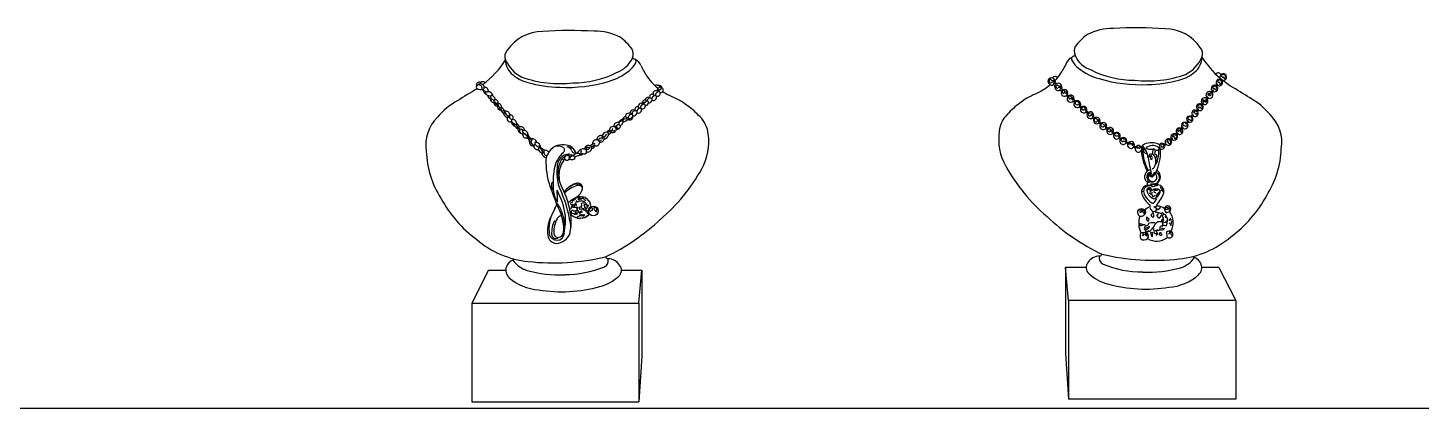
# Model space of a CAD drawing. Header units: inches. Extents: x 8.4 to 50.9, y 14.4 to 39.2.
# Drawn here: x 12.05 to 13.367, y 29.566 to 29.925 of the extents above; entities that cross this region are included whole.
import ezdxf

# ---------------------------------------------------------------- set-up
doc = ezdxf.new("R2010")
doc.units = ezdxf.units.IN
doc.header["$MEASUREMENT"] = 0
doc.layers.add('02', color=2, linetype='Continuous')
doc.layers.add('1', color=1, linetype='Continuous')

msp = doc.modelspace()

# ---------------------------------------------------------------- linework, layer by layer
at = {"layer": '02'}
for p, q in [((12.4853, 29.6961), (12.4695, 29.6649)), ((12.4853, 29.6961), (12.5015, 29.6961)), ((12.611, 29.6961), (12.6302, 29.6961)), ((12.6274, 29.6649), (12.6302, 29.6961)), ((12.6302, 29.6961), (12.6302, 29.6148)), ((13.0499, 29.6986), (13.0307, 29.6986)), ((13.0307, 29.6986), (13.0307, 29.6172)), ((13.0335, 29.6674), (13.0307, 29.6986)), ((13.1756, 29.6986), (13.1594, 29.6986)), ((13.1756, 29.6986), (13.1914, 29.6674)), ((13.1914, 29.6674), (13.0335, 29.6674)), ((13.0335, 29.6674), (13.0335, 29.5741)), ((13.1914, 29.6674), (13.1914, 29.5741)), ((12.4695, 29.6649), (12.6274, 29.6649)), ((12.4695, 29.6649), (12.4695, 29.5716)), ((12.6274, 29.6649), (12.6274, 29.5716)), ((12.6302, 29.6148), (12.6274, 29.5716)), ((13.0307, 29.6172), (13.0335, 29.5741)), ((13.1914, 29.5741), (13.0335, 29.5741)), ((12.4695, 29.5716), (12.6274, 29.5716))]:
    msp.add_line(p, q, dxfattribs=at)
msp.add_lwpolyline([(13.0396, 29.8989, 0.205626), (13.0547, 29.8853, 0.115162), (13.0959, 29.8756, 0.114812), (13.1441, 29.8811, 0.175576), (13.1595, 29.8974, 0.295487), (13.1579, 29.9065, 0.247416), (13.1247, 29.9242, 0.033129), (13.0758, 29.9245, 0.130682), (13.0512, 29.9188, 0.076923), (13.0398, 29.9076, 0.20366)], format="xyb", close=True, dxfattribs=at)
for points in [[(13.0253, 29.881, 0.056325), (13.0314, 29.8917, -0.169487), (13.0368, 29.8975, 0.333542), (13.0368, 29.894, 0.082226), (13.0428, 29.887, 0.104537), (13.0623, 29.8771, 0.083969), (13.1082, 29.8715, 0.062586), (13.1385, 29.876, 0.12114), (13.1525, 29.8832, 0.234236), (13.1595, 29.8974)], [(13.0162, 29.8712, -0.059214), (13.0058, 29.8644, 0.010743), (12.9981, 29.8607, 0.065028), (12.9875, 29.854, 0.045618), (12.9756, 29.8435, 0.163307), (12.9679, 29.8273, 0.163881), (12.9741, 29.7943, 0.086104), (13.0131, 29.7466, 0.076566), (13.065, 29.7111, 0.086465), (13.138, 29.7067, 0.151975), (13.1868, 29.7275, 0.107899), (13.2207, 29.7665, 0.132365), (13.2345, 29.8109, 0.242489), (13.2239, 29.8432, 0.089433), (13.2047, 29.8589, 0.010748), (13.1865, 29.8701, -0.025017), (13.179, 29.8756)], [(12.5683, 29.8062, 0.330741), (12.5569, 29.8144, 0.321079), (12.5416, 29.8064, 0.169333), (12.5395, 29.7976, 0.09031), (12.5443, 29.7728, 0.005298), (12.5501, 29.7574, -0.042961), (12.5551, 29.7442)]]:
    msp.add_lwpolyline(points, format="xyb", dxfattribs=at)
for points in [[(12.5625, 29.7591), (12.5635, 29.7584), (12.5646, 29.7585), (12.5651, 29.7571), (12.5637, 29.7575), (12.5654, 29.7562), (12.5646, 29.7554), (12.5636, 29.7559), (12.5632, 29.7547), (12.5637, 29.7545), (12.5629, 29.7538)], [(12.5629, 29.76), (12.5645, 29.7603), (12.5645, 29.7621), (12.5662, 29.7619), (12.566, 29.7629), (12.5672, 29.7632), (12.5681, 29.7641)], [(12.5732, 29.7525), (12.5735, 29.7505), (12.5725, 29.7518), (12.5717, 29.7503), (12.5717, 29.7491), (12.5711, 29.7514), (12.5704, 29.7503), (12.5703, 29.7522), (12.5679, 29.7522), (12.5696, 29.7536), (12.5685, 29.754), (12.5698, 29.7548), (12.5693, 29.7554), (12.5681, 29.7554), (12.5672, 29.7554), (12.566, 29.7554), (12.5666, 29.7566), (12.5666, 29.7586), (12.5685, 29.7571), (12.5683, 29.7579), (12.5674, 29.7593), (12.5682, 29.7601), (12.5681, 29.7606)], [(12.5681, 29.7619), (12.5696, 29.7607), (12.5709, 29.7617), (12.5726, 29.7615), (12.5731, 29.762), (12.5744, 29.7614), (12.5753, 29.7613), (12.5759, 29.7605), (12.578, 29.7587), (12.5774, 29.758), (12.5785, 29.7579), (12.58, 29.7568), (12.578, 29.7569), (12.5792, 29.7555), (12.5781, 29.755), (12.5783, 29.7542), (12.5766, 29.754), (12.5773, 29.753), (12.5771, 29.7521), (12.5746, 29.7534), (12.5749, 29.7527)], [(12.5691, 29.7654), (12.5705, 29.7653), (12.5712, 29.766), (12.5721, 29.7655), (12.5738, 29.7658), (12.5748, 29.7653), (12.5765, 29.765), (12.5773, 29.7641), (12.5784, 29.7636), (12.5789, 29.7625), (12.5798, 29.7623), (12.5801, 29.7613), (12.5809, 29.7606), (12.581, 29.7592), (12.5817, 29.7583), (12.5814, 29.7575), (12.5818, 29.7567), (12.5821, 29.7559)], [(12.5704, 29.7646), (12.5697, 29.7635), (12.5705, 29.7624), (12.571, 29.7646), (12.5717, 29.7629), (12.5721, 29.7645), (12.5727, 29.7641), (12.5727, 29.763), (12.5746, 29.7646), (12.5749, 29.7634), (12.5759, 29.7634), (12.5763, 29.7622), (12.5774, 29.762)], [(12.5753, 29.7596), (12.5729, 29.7592), (12.5732, 29.7572), (12.5724, 29.7567), (12.5734, 29.7553), (12.5706, 29.7557), (12.5713, 29.7544), (12.5711, 29.7536), (12.5726, 29.7541), (12.5735, 29.7538), (12.5739, 29.7544), (12.5756, 29.7544)], [(12.5757, 29.759), (12.5756, 29.7584), (12.5765, 29.7577), (12.5753, 29.7574), (12.5759, 29.7565), (12.5759, 29.7554), (12.5771, 29.7552)], [(12.563, 29.7485), (12.5634, 29.7486), (12.5637, 29.7479), (12.5643, 29.7479), (12.5646, 29.7473), (12.5654, 29.7471), (12.5661, 29.7464), (12.5668, 29.7464), (12.5675, 29.7458), (12.5687, 29.7458), (12.5693, 29.7453), (12.5706, 29.7453), (12.5716, 29.745), (12.5729, 29.7454), (12.5741, 29.7451), (12.5747, 29.7459), (12.5758, 29.7455), (12.5761, 29.7462), (12.5777, 29.7461), (12.5776, 29.747), (12.5787, 29.7472), (12.5786, 29.7476), (12.5798, 29.7478), (12.5798, 29.7485), (12.5806, 29.7487), (12.5807, 29.7491)], [(12.5724, 29.7489), (12.5722, 29.7473), (12.5711, 29.7473), (12.5706, 29.7464), (12.57, 29.7469), (12.569, 29.7461)], [(12.5731, 29.7487), (12.5736, 29.747), (12.5739, 29.7485), (12.5746, 29.7474), (12.5755, 29.7471), (12.5749, 29.7488), (12.5762, 29.7479), (12.5761, 29.7482)], [(12.5787, 29.7526), (12.578, 29.7518), (12.5773, 29.7518), (12.5785, 29.7507), (12.5786, 29.7498), (12.5792, 29.7498), (12.5798, 29.7492), (12.5798, 29.7496)]]:
    msp.add_lwpolyline(points, dxfattribs=at)
msp.add_lwpolyline([(12.5639, 29.7503), (12.5634, 29.7513), (12.564, 29.752), (12.5643, 29.7526), (12.5654, 29.7529), (12.5655, 29.7521), (12.5672, 29.7522), (12.5673, 29.7515), (12.5681, 29.751), (12.5673, 29.7503), (12.569, 29.7501), (12.5687, 29.7494), (12.5687, 29.7486), (12.5673, 29.7493), (12.5667, 29.7483), (12.5664, 29.7495), (12.5655, 29.7492), (12.5654, 29.7496), (12.564, 29.7492), (12.564, 29.7501)], close=True, dxfattribs=at)
msp.add_circle((12.5843, 29.7519), 0.00458, dxfattribs=at)
for centre, radius, start, end in [((12.5363, 29.8814), 0.0403, 90.216, 145.8033), ((12.563, 29.5532), 0.3694, 86.5753, 94.1651), ((12.5866, 29.8729), 0.0491, 62.0381, 91.8195), ((12.5793, 29.8738), 0.0522, 36.8501, 54.445), ((12.5092, 29.8982), 0.0085, 137.0624, 202.9094), ((12.611, 29.9005), 0.0111, 338.6148, 24.6604), ((12.4232, 29.9449), 0.0928, 307.6876, 327.3957), ((12.5316, 29.908), 0.033, 203.358, 243.1911), ((12.5192, 29.8949), 0.0179, 179.988, 232.7202), ((12.5979, 29.9073), 0.0258, 288.7821, 335.2604), ((12.5999, 29.9062), 0.0283, 310.0781, 328.8808), ((12.6212, 29.8911), 0.00492, 54.0805, 90.6375), ((12.6218, 29.8933), 0.00292, 323.1086, 36.8914), ((12.6185, 29.8844), 0.0121, 23.8229, 62.3008), ((13.0397, 29.8936), 0.00492, 89.3625, 125.9195), ((13.2377, 29.9474), 0.0928, 212.6043, 228.8146), ((12.53, 29.9055), 0.0329, 229.0348, 256.6635), ((12.5526, 29.9794), 0.107, 250.4351, 276.6333), ((12.5648, 29.9663), 0.0932, 270.0746, 296.352), ((12.5848, 29.9256), 0.0529, 285.1294, 309.0009), ((12.6801, 29.9107), 0.0549, 202.975, 215.8701), ((12.6786, 29.9093), 0.0529, 215.6111, 231.3407), ((13.0175, 29.8746), 0.0036, 134.5836, 301.7219), ((13.0172, 29.874), 0.00382, 335.5948, 125.2616), ((13.0171, 29.8746), 0.00197, 103.5452, 191.0987), ((13.0187, 29.8775), 0.00231, 206.9628, 278.172), ((13.0207, 29.8758), 0.00331, 43.3614, 144.3402), ((12.9824, 29.9118), 0.0529, 316.5481, 324.3889), ((13.1749, 29.88), 0.00254, 18.5248, 150.6545), ((13.1759, 29.8734), 0.00302, 238.0601, 216.2533), ((13.1749, 29.88), 0.00254, 303.3682, 309.2669), ((13.1796, 29.8786), 0.00314, 241.5401, 226.8267), ((13.1708, 29.8805), 0.00777, 325.4768, 330.1974), ((13.1777, 29.876), 0.000601, 337.019, 130.5462), ((13.1811, 29.8743), 0.00356, 145.1138, 156.2884), ((13.1794, 29.8798), 0.00133, 75.6353, 197.5466), ((13.1793, 29.8798), 0.00124, 199.5885, 319.6961), ((13.1795, 29.8781), 0.00295, 26.9177, 84.0246), ((13.1797, 29.8785), 0.00079, 322.0245, 38.2445), ((13.181, 29.8779), 0.000677, 170.0237, 309.3949), ((13.1806, 29.8788), 0.0016, 297.9954, 25.0213), ((12.7255, 29.4379), 0.4976, 120.3038, 122.767), ((12.4758, 29.869), 0.00219, 96.4576, 206.911), ((12.4764, 29.871), 0.00273, 56.9443, 200.3542), ((12.4782, 29.8752), 0.0084, 238.7392, 287.0196), ((12.4232, 29.9449), 0.0928, 303.5169, 303.584), ((12.4774, 29.8701), 0.00219, 72.2003, 149.4847), ((12.476, 29.868), 0.00321, 338.6527, 98.322), ((12.4799, 29.8717), 0.00257, 35.0131, 167.4176), ((12.478, 29.8689), 0.0032, 325.8294, 88.4423), ((12.4921, 29.8881), 0.0249, 238.5807, 250.7533), ((12.484, 29.8658), 0.00355, 174.0454, 259.416), ((12.481, 29.8649), 0.00429, 356.3533, 87.0397), ((12.4849, 29.8602), 0.00452, 17.1762, 127.144), ((12.4868, 29.8661), 0.0052, 206.7502, 297.5701), ((12.5555, 29.9917), 0.1228, 254.341, 268.6659), ((12.5592, 30.0076), 0.1388, 267.3001, 286.4993), ((12.6437, 29.863), 0.00281, 70.5702, 224.7654), ((12.6443, 29.8675), 0.00346, 25.4337, 118.7046), ((12.6449, 29.8631), 0.0027, 226.5337, 70.0059), ((12.6461, 29.8616), 0.00313, 116.8107, 188.5201), ((12.648, 29.8655), 0.00347, 84.8128, 198.4713), ((12.6448, 29.8659), 0.00144, 266.1835, 320.7199), ((12.6465, 29.868), 0.00279, 3.061, 109.5304), ((12.6469, 29.8655), 0.00115, 76.1876, 207.369), ((12.6467, 29.8683), 0.00176, 287.091, 23.4984), ((12.648, 29.8663), 0.00245, 256.4694, 6.4524), ((12.6491, 29.8668), 0.00137, 349.5875, 120.9113), ((12.6786, 29.9093), 0.0529, 237.2657, 243.6951), ((13.0165, 29.8746), 0.0014, 198.5759, 303.8875), ((13.0205, 29.8632), 0.0107, 94.9158, 107.2923), ((13.0203, 29.8717), 0.0013, 66.444, 195.531), ((13.0584, 29.9297), 0.07, 235.7592, 237.0173), ((13.0193, 29.8746), 0.000713, 293.2243, 109.8791), ((13.0358, 29.8921), 0.0248, 230.6203, 234.2553), ((13.0238, 29.8694), 0.0036, 134.5836, 301.7219), ((13.0235, 29.8689), 0.00382, 335.5948, 125.2616), ((13.0235, 29.8694), 0.00197, 103.5452, 191.0987), ((13.0229, 29.8695), 0.0014, 198.5759, 303.8875), ((13.0251, 29.8724), 0.00231, 206.9628, 278.172), ((13.0268, 29.8581), 0.0107, 94.9158, 107.2923), ((13.0266, 29.8665), 0.0013, 66.444, 195.531), ((13.0647, 29.9245), 0.07, 235.7592, 237.5035), ((13.0256, 29.8695), 0.000713, 293.2243, 109.8791), ((13.0421, 29.887), 0.0248, 230.6203, 236.0671), ((13.0298, 29.8636), 0.00324, 133.8026, 301.1741), ((13.0295, 29.8634), 0.00325, 327.0593, 128.0004), ((13.0289, 29.8647), 0.00138, 144.5049, 254.9447), ((13.0285, 29.8652), 0.000862, 44.4416, 157.9518), ((13.0284, 29.8651), 0.00171, 275.0234, 353.1476), ((13.0307, 29.8665), 0.00172, 203.0134, 246.6716), ((13.0318, 29.8639), 0.00115, 147.5783, 222.5094), ((13.0312, 29.8641), 0.000591, 9.1721, 137.2792), ((13.031, 29.8639), 0.000823, 261.78, 19.304), ((13.1666, 29.8617), 0.00332, 244.4523, 224.6293), ((13.1661, 29.8621), 0.00099, 67.2658, 178.5398), ((13.1685, 29.8621), 0.00223, 155.4845, 191.2273), ((13.1663, 29.8641), 0.00108, 279.6104, 357.8935), ((13.1662, 29.8625), 0.00199, 319.4478, 52.4581), ((13.1714, 29.8678), 0.00312, 245.9637, 225.8326), ((13.1659, 29.8675), 0.00384, 309.6834, 336.9952), ((13.1694, 29.8649), 0.00104, 356.1391, 114.1159), ((13.1732, 29.8615), 0.00467, 127.4145, 150.3953), ((13.1708, 29.8685), 0.000978, 130.8711, 259.7107), ((13.1716, 29.8679), 0.00202, 32.5643, 139.0462), ((13.1712, 29.8667), 0.00102, 344.9435, 123.512), ((13.1725, 29.8679), 0.00146, 257.5596, 52.2156), ((13.1688, 29.8742), 0.00532, 317.7898, 335.5105), ((13.1737, 29.871), 0.000981, 340.3314, 113.7303), ((13.1791, 29.8665), 0.00644, 133.2054, 147.2066), ((13.1762, 29.874), 0.00186, 53.8594, 176.2155), ((13.1752, 29.8747), 0.00106, 210.6299, 294.2985), ((13.1753, 29.8724), 0.0014, 331.4564, 76.6382), ((13.1768, 29.8731), 0.00144, 260.6346, 358.926), ((13.176, 29.8736), 0.0023, 346.8382, 56.2649), ((12.49, 29.7953), 0.0698, 118.9988, 139.4409), ((12.4882, 29.8618), 0.00389, 183.3228, 268.195), ((12.491, 29.8587), 0.00429, 187.6887, 258.0262), ((12.49, 29.8599), 0.00279, 172.3973, 292.9719), ((12.4869, 29.8566), 0.00497, 8.8924, 69.5912), ((12.4939, 29.8549), 0.00376, 138.3357, 265.5105), ((12.4896, 29.8471), 0.00644, 34.2714, 83.5035), ((12.4913, 29.8543), 0.00311, 353.0614, 95.2163), ((12.4937, 29.8569), 0.00303, 216.2044, 282.9214), ((12.4973, 29.8509), 0.00369, 177.2489, 264.2508), ((12.4976, 29.853), 0.00345, 169.5431, 272.8256), ((12.4938, 29.85), 0.00396, 353.2088, 81.0114), ((12.6258, 29.848), 0.00239, 66.4139, 197.125), ((12.6296, 29.851), 0.00281, 70.5702, 224.7654), ((12.6308, 29.8512), 0.0027, 226.5337, 70.0059), ((12.632, 29.8497), 0.00313, 116.8107, 188.5201), ((12.6339, 29.8536), 0.00347, 84.8128, 198.4713), ((12.6307, 29.8539), 0.00144, 266.1835, 320.7199), ((12.6328, 29.8535), 0.00115, 76.1876, 207.369), ((12.6363, 29.8562), 0.0033, 46.5895, 167.1308), ((12.6326, 29.8563), 0.00176, 287.091, 23.4984), ((12.6339, 29.8543), 0.00245, 256.4694, 6.4524), ((12.635, 29.8549), 0.00137, 349.5875, 120.9113), ((12.6381, 29.8557), 0.00302, 72.3614, 169.0187), ((12.6367, 29.8571), 0.00305, 263.2171, 342.24), ((12.6399, 29.86), 0.00239, 66.4139, 197.125), ((12.6381, 29.857), 0.00176, 331.0024, 60.273), ((12.6429, 29.8579), 0.00328, 87.1717, 179.2232), ((12.6409, 29.8596), 0.00307, 248.8944, 20.7318), ((12.5724, 29.681), 0.1989, 62.9636, 65.4256), ((12.6427, 29.8144), 0.0481, 50.4227, 65.305), ((12.6216, 29.7811), 0.0874, 43.2506, 53.6982), ((13.0321, 29.8609), 0.000899, 74.2741, 191.8094), ((13.762, 30.7238), 1.1307, 229.7333, 229.8148), ((13.0355, 29.8583), 0.00346, 134.5563, 313.6064), ((13.0397, 29.8682), 0.00988, 219.8702, 228.1383), ((13.0352, 29.8579), 0.0036, 344.5414, 126.4527), ((13.0347, 29.8591), 0.00121, 130.3863, 282.1859), ((13.0348, 29.859), 0.00145, 21.3052, 131.2791), ((13.0348, 29.8594), 0.00143, 276.3184, 4.962), ((13.0439, 29.8579), 0.0073, 170.731, 182.5498), ((13.0369, 29.8586), 0.00105, 253.9446, 9.3103), ((13.0372, 29.8583), 0.00092, 31.366, 119.3255), ((13.0387, 29.8559), 0.00119, 88.6333, 200.07), ((13.0516, 29.8703), 0.02, 225.2691, 230.9265), ((13.0613, 29.8809), 0.033, 226.1789, 229.6925), ((13.0417, 29.853), 0.00332, 134.2365, 309.1576), ((13.0416, 29.8529), 0.00334, 333.4137, 131.2502), ((13.041, 29.8542), 0.00148, 165.1659, 253.994), ((13.0412, 29.8536), 0.00193, 53.9701, 149.8199), ((13.0415, 29.8542), 0.00176, 237.2629, 308.542), ((13.0457, 29.8569), 0.0038, 208.368, 243.755), ((13.0432, 29.8535), 0.000857, 231.6704, 0.7297), ((13.0443, 29.8508), 0.000803, 62.95, 216.5644), ((13.0526, 29.8611), 0.0138, 228.67, 236.5292), ((13.0489, 29.856), 0.00633, 224.6225, 241.3195), ((13.0478, 29.8479), 0.00322, 134.0457, 312.5189), ((13.0475, 29.8476), 0.00332, 336.4921, 127.1433), ((13.047, 29.8491), 0.00119, 69.4249, 189.7563), ((13.047, 29.8474), 0.00285, 356.926, 82.3647), ((13.1575, 29.8501), 0.00324, 244.1429, 224.6822), ((13.1571, 29.851), 0.00147, 97.5994, 215.3122), ((13.1566, 29.8507), 0.00091, 218.0787, 326.6684), ((13.1575, 29.8505), 0.00202, 56.3162, 107.2152), ((13.1576, 29.8497), 0.000547, 344.9142, 115.599), ((13.1595, 29.8524), 0.000863, 192.598, 264.9779), ((13.162, 29.8558), 0.00323, 244.5705, 220.6598), ((13.1575, 29.8548), 0.0023, 308.9514, 342.4486), ((13.1583, 29.8504), 0.00155, 310.9628, 45.6895), ((13.1599, 29.8529), 0.00114, 347.961, 119.1414), ((13.1695, 29.8448), 0.012, 134.7641, 141.885), ((13.161, 29.856), 0.000823, 63.3614, 194.5801), ((13.1618, 29.8582), 0.00291, 235.5576, 287.4676), ((13.162, 29.857), 0.000686, 201.4263, 336.3214), ((13.1635, 29.8555), 0.00154, 53.5571, 127.254), ((13.1635, 29.8554), 0.000766, 107.6059, 176.6312), ((13.1617, 29.8549), 0.00197, 349.4868, 40.2071), ((13.1613, 29.8609), 0.00331, 314.6766, 340.2438), ((13.1627, 29.8561), 0.00186, 300.8031, 20.5406), ((13.1647, 29.859), 0.00082, 328.6802, 139.475), ((13.1702, 29.8544), 0.0066, 134.9594, 148.4634), ((13.1658, 29.8621), 0.000688, 177.7367, 319.9424), ((13.1674, 29.8625), 0.00135, 217.9322, 282.3754), ((12.4631, 29.8143), 0.0371, 134.6345, 189.1565), ((12.4964, 29.8495), 0.00135, 192.6627, 1.0144), ((12.4984, 29.8492), 0.00244, 230.8294, 315.3001), ((12.5071, 29.8533), 0.0119, 210.6363, 231.2533), ((12.4966, 29.8457), 0.00396, 8.5814, 73.2828), ((12.5031, 29.8441), 0.00342, 138.7762, 271.4781), ((12.5016, 29.8426), 0.00387, 5.1086, 106.5253), ((12.5068, 29.8476), 0.00645, 191.5257, 253.6363), ((12.5056, 29.8392), 0.00283, 150.0998, 295.2294), ((12.5021, 29.8338), 0.00697, 60.4353, 80.8884), ((12.5078, 29.8414), 0.00281, 146.9428, 281.7511), ((12.5056, 29.8399), 0.00309, 337.2096, 91.4843), ((12.5116, 29.8367), 0.00474, 155.7688, 252.866), ((12.5114, 29.8393), 0.00521, 209.6924, 280.0964), ((12.5069, 29.8335), 0.00541, 7.5185, 73.9386), ((12.6121, 29.8349), 0.00367, 100.0245, 210.1941), ((12.6117, 29.8334), 0.00366, 73.9591, 149.9535), ((12.618, 29.8342), 0.00782, 113.3628, 146.8591), ((12.6106, 29.8365), 0.00216, 315.2218, 68.9039), ((12.6151, 29.8341), 0.00486, 56.5097, 126.9218), ((12.539, 29.9771), 0.1591, 297.6181, 299.4208), ((12.6166, 29.842), 0.0018, 142.7519, 293.0485), ((12.6182, 29.8401), 0.00429, 28.1291, 136.0237), ((12.6184, 29.8403), 0.00108, 148.7563, 289.3724), ((12.6204, 29.8404), 0.00301, 80.0099, 171.392), ((12.6185, 29.8416), 0.00351, 257.3534, 8.222), ((12.6173, 29.8443), 0.00521, 285.9432, 334.9089), ((12.6222, 29.8442), 0.0033, 46.5895, 178.6482), ((12.6239, 29.8437), 0.00302, 72.3614, 185.13), ((12.6226, 29.8451), 0.00305, 258.3996, 342.24), ((12.624, 29.845), 0.00176, 331.0024, 60.273), ((12.6287, 29.8459), 0.00328, 87.1717, 179.2232), ((12.6268, 29.8476), 0.00307, 248.8944, 20.7318), ((12.6651, 29.8215), 0.0281, 6.9482, 44.0479), ((13.0475, 29.8492), 0.00176, 192.1441, 267.7699), ((13.0482, 29.8461), 0.00159, 51.9734, 119.3163), ((13.0497, 29.8479), 0.000709, 229.2386, 286.4292), ((13.0503, 29.8458), 0.000693, 56.7838, 220.7202), ((13.0758, 29.8826), 0.0452, 234.4626, 237.2606), ((13.0603, 29.8576), 0.0149, 227.8186, 236.1647), ((13.0542, 29.8427), 0.00334, 138.5434, 307.1512), ((13.0539, 29.8424), 0.00338, 336.4848, 130.7607), ((13.053, 29.8435), 0.00101, 108.8838, 234.2403), ((13.0537, 29.8437), 0.00175, 218.2844, 289.881), ((13.0532, 29.8431), 0.00149, 43.0383, 114.5561), ((13.0553, 29.8453), 0.00152, 232.1639, 301.1347), ((13.0549, 29.8423), 0.000644, 87.8085, 198.7717), ((13.0556, 29.8432), 0.000656, 202.1155, 308.576), ((13.0567, 29.8403), 0.000883, 69.8982, 207.606), ((13.062, 29.8455), 0.00801, 219.5878, 233.0043), ((13.0557, 29.8434), 0.000749, 294.9995, 58.0248), ((13.0141, 29.7979), 0.0608, 43.9237, 45.3983), ((13.0602, 29.8377), 0.00328, 140.7196, 309.0131), ((13.0599, 29.8373), 0.00333, 335.9593, 132.2761), ((13.0594, 29.838), 0.00178, 138.637, 268.9702), ((13.059, 29.8382), 0.00133, 34.385, 134.2417), ((13.0596, 29.8372), 0.00107, 258.8353, 358.0612), ((13.0613, 29.8395), 0.00127, 203.6246, 307.9981), ((13.0611, 29.8369), 0.000577, 25.691, 143.9148), ((13.0616, 29.8379), 0.000736, 271.4735, 55.1771), ((13.1406, 29.84), 0.0061, 313.0258, 331.113), ((13.1479, 29.8388), 0.00298, 244.4233, 222.5654), ((13.146, 29.8363), 0.000837, 345.2674, 119.9361), ((13.1473, 29.8395), 0.00117, 163.5872, 309.7535), ((13.1482, 29.839), 0.00222, 68.6078, 158.5734), ((13.1492, 29.839), 0.00127, 198.1696, 332.786), ((13.1502, 29.8412), 0.00122, 189.4055, 259.8), ((13.1473, 29.8446), 0.00357, 301.4961, 331.4749), ((13.1529, 29.8443), 0.00308, 240.0332, 211.8069), ((13.1481, 29.8388), 0.0023, 350.0903, 33.7196), ((13.1499, 29.8412), 0.00176, 10.5509, 82.2526), ((13.1348, 29.858), 0.0232, 311.6919, 316.0193), ((13.1535, 29.8445), 0.00188, 61.2357, 167.0705), ((13.1516, 29.842), 0.00293, 66.2832, 89.8582), ((13.1521, 29.8436), 0.00129, 9.4748, 56.5929), ((13.1539, 29.845), 0.00127, 246.3855, 67.2698), ((13.1521, 29.8499), 0.00379, 309.5283, 335.5608), ((13.1557, 29.8476), 0.000756, 321.019, 146.3543), ((13.1721, 29.8327), 0.0215, 136.5501, 141.1387), ((13.1589, 29.8498), 0.000739, 199.2096, 310.4116), ((12.5166, 29.8364), 0.00762, 193.4325, 241.3054), ((12.5162, 29.8347), 0.00489, 187.2375, 237.7823), ((12.5105, 29.8304), 0.00419, 13.4582, 65.2342), ((12.5147, 29.829), 0.00196, 125.1786, 192.7223), ((12.5184, 29.831), 0.0061, 204.3648, 283.3129), ((12.5158, 29.8288), 0.00282, 106.1841, 141.1627), ((12.5162, 29.833), 0.00356, 222.0539, 277.0705), ((12.5172, 29.8279), 0.00278, 141.9949, 237.1161), ((12.5159, 29.8282), 0.00342, 356.8799, 104.4075), ((12.5161, 29.8283), 0.00129, 340.3477, 61.628), ((12.5186, 29.8239), 0.00415, 350.444, 108.649), ((12.5202, 29.828), 0.00288, 182.3392, 262.2438), ((12.521, 29.8245), 0.00354, 172.0262, 273.6043), ((12.5222, 29.8256), 0.00248, 192.4753, 281.9887), ((12.5211, 29.8245), 0.000972, 256.8148, 15.1662), ((12.5968, 29.8224), 0.00403, 91.0654, 175.7492), ((12.5927, 29.8258), 0.00417, 290.8729, 347.3367), ((12.5938, 29.8249), 0.00497, 280.7926, 346.064), ((12.597, 29.8246), 0.00182, 330.4606, 98.3894), ((12.5996, 29.8259), 0.00234, 51.3829, 166.5858), ((12.6002, 29.8238), 0.00314, 84.5371, 132.9541), ((12.5979, 29.8273), 0.00309, 286.3491, 341.6486), ((12.6028, 29.8284), 0.0034, 59.2641, 183.1032), ((12.6023, 29.8299), 0.00384, 229.6597, 338.0143), ((12.6029, 29.8263), 0.00172, 101.7462, 180.5279), ((12.6035, 29.8292), 0.00144, 140.7145, 324.5304), ((12.6072, 29.8321), 0.00347, 65.6161, 186.5997), ((12.6038, 29.8293), 0.00221, 339.0167, 70.6056), ((12.6082, 29.8301), 0.00335, 80.1887, 162.1521), ((12.6065, 29.8328), 0.00357, 262.3808, 7.1387), ((12.6076, 29.8318), 0.00147, 163.2359, 290.7773), ((12.6089, 29.8369), 0.00383, 270.3873, 329.983), ((12.6408, 29.8176), 0.0527, 330.703, 7.9309), ((13.0627, 29.8354), 0.000816, 66.2483, 213.2663), ((13.0709, 29.8447), 0.0129, 225.3399, 234.4917), ((13.0691, 29.8418), 0.0085, 220.536, 233.9099), ((13.0662, 29.8323), 0.00333, 342.4351, 318.8011), ((13.0654, 29.8332), 0.00154, 110.4079, 210.3948), ((13.0656, 29.8331), 0.00164, 205.7672, 328.9919), ((13.0652, 29.8331), 0.00148, 20.7541, 101.0811), ((13.0674, 29.8343), 0.00104, 215.4325, 332.1074), ((13.0674, 29.8318), 0.000611, 37.1495, 135.0075), ((13.0673, 29.8332), 0.00117, 299.1051, 30.4717), ((13.0694, 29.8305), 0.00107, 91.0304, 211.3288), ((13.0721, 29.8341), 0.00526, 224.7482, 246.5818), ((13.0773, 29.8407), 0.0123, 228.1253, 238.4077), ((13.0728, 29.8276), 0.00326, 334.3683, 316.0387), ((13.0717, 29.8283), 0.00136, 139.6654, 246.1688), ((13.0718, 29.8283), 0.00146, 17.2879, 144.035), ((13.0718, 29.8283), 0.00146, 241.9768, 16.1159), ((13.0747, 29.8276), 0.00116, 142.2969, 235.3338), ((13.0744, 29.8266), 0.00182, 69.3204, 109.0773), ((13.0734, 29.8282), 0.00164, 293.4033, 5.086), ((13.0756, 29.8257), 0.000851, 67.0923, 223.0928), ((13.0931, 29.8477), 0.0287, 230.0458, 233.6325), ((13.0811, 29.8323), 0.00812, 225.6628, 237.9813), ((13.079, 29.8231), 0.00323, 332.8475, 312.7668), ((13.0781, 29.8243), 0.00116, 93.4426, 201.2302), ((13.0787, 29.8248), 0.00185, 209.2548, 300.0813), ((13.0787, 29.8227), 0.00282, 11.4187, 102.1342), ((13.1331, 29.822), 0.00298, 98.2608, 211.7188), ((13.1329, 29.8225), 0.00349, 240.4144, 26.9453), ((13.1333, 29.8225), 0.00167, 71.799, 188.7094), ((13.1337, 29.8221), 0.00303, 39.6449, 109.1219), ((13.1332, 29.8214), 0.00281, 40.847, 77.7094), ((13.133, 29.8279), 0.00366, 303.1229, 326.8275), ((13.1383, 29.8274), 0.00315, 241.0436, 217.058), ((13.1362, 29.825), 0.000866, 325.7467, 132.3844), ((13.1294, 29.8332), 0.0113, 305.6177, 312.8306), ((13.137, 29.8282), 0.000733, 141.6471, 288.7053), ((13.1385, 29.8277), 0.00223, 95.3249, 152.6184), ((13.1365, 29.8289), 0.00159, 299.2287, 323.4137), ((13.1385, 29.827), 0.0012, 54.694, 126.2143), ((13.1385, 29.8289), 0.00103, 17.282, 102.911), ((13.1373, 29.8275), 0.00197, 343.0282, 13.0832), ((13.1398, 29.8272), 0.000714, 197.9375, 349.6024), ((13.1392, 29.8277), 0.0015, 334.2511, 79.4554), ((13.138, 29.8327), 0.00301, 304.1661, 335.4421), ((13.1432, 29.8328), 0.00316, 238.7338, 213.8296), ((13.1408, 29.8304), 0.001, 337.1715, 111.9314), ((13.1373, 29.8338), 0.00563, 307.4979, 322.4864), ((13.1424, 29.8339), 0.00108, 161.556, 301.8413), ((13.1431, 29.8339), 0.00173, 72.6515, 167.0107), ((13.1443, 29.8334), 0.0014, 196.2555, 316.5966), ((13.1456, 29.837), 0.00255, 215.6036, 263.0917), ((13.1446, 29.8335), 0.00128, 306.7102, 52.6533), ((13.1404, 29.8404), 0.0076, 313.6145, 328.1864), ((12.5203, 29.8226), 0.00185, 300.989, 18.8647), ((12.5198, 29.8165), 0.00472, 28.0101, 72.2428), ((12.5184, 29.8157), 0.00716, 33.5107, 60.0917), ((12.5303, 29.8293), 0.00971, 218.4313, 246.5917), ((12.5241, 29.8199), 0.00245, 263.4184, 11.3613), ((12.5277, 29.8175), 0.00394, 147.2073, 272.8498), ((12.5267, 29.816), 0.00437, 64.9151, 122.0876), ((12.5291, 29.818), 0.00387, 184.3405, 253.014), ((12.5316, 29.8136), 0.00364, 168.7917, 278.933), ((12.5299, 29.8081), 0.00647, 91.4046, 107.1412), ((12.5264, 29.8158), 0.00472, 12.8137, 62.0245), ((12.5303, 29.8159), 0.0014, 146.0692, 247.9325), ((12.5303, 29.8136), 0.0033, 44.9692, 110.9843), ((12.5348, 29.8184), 0.00634, 216.6389, 252.6032), ((12.5309, 29.8117), 0.0021, 305.0698, 16.6685), ((12.5286, 29.8116), 0.0059, 1.9782, 46.7398), ((12.5321, 29.8132), 0.00116, 313.2023, 35.393), ((12.5289, 29.8055), 0.0079, 11.2016, 59.2495), ((12.531, 29.8039), 0.00867, 40.7155, 77.395), ((12.5317, 29.8114), 0.00283, 8.9456, 60.2276), ((12.5511, 29.8031), 0.0102, 61.6693, 108.0626), ((12.554, 29.8097), 0.00315, 309.42, 50.58), ((12.5582, 29.8064), 0.00627, 22.1147, 76.5296), ((12.5589, 29.7983), 0.0142, 62.1473, 86.9803), ((12.5756, 29.8037), 0.00713, 99.9718, 158.0881), ((12.5747, 29.8078), 0.00291, 71.1737, 97.524), ((12.5757, 29.8082), 0.00237, 346.8768, 91.8233), ((12.5798, 29.8101), 0.00383, 36.1042, 173.654), ((12.5797, 29.8087), 0.00336, 66.2078, 150.5264), ((12.5779, 29.808), 0.00256, 73.3117, 115.6578), ((12.5802, 29.8086), 0.00242, 130.3276, 165.0784), ((12.579, 29.8116), 0.00394, 256.3029, 11.1851), ((12.579, 29.8128), 0.00236, 261.9625, 356.0949), ((12.5878, 29.8065), 0.00953, 104.4303, 132.0133), ((12.5858, 29.8104), 0.00352, 95.1041, 146.6248), ((12.5793, 29.8187), 0.00853, 295.2144, 324.6953), ((12.5874, 29.8154), 0.0039, 74.3589, 185.0948), ((12.5842, 29.8148), 0.00157, 328.5642, 38.4959), ((12.587, 29.8165), 0.00298, 239.8227, 342.2553), ((12.5914, 29.8196), 0.00368, 93.7651, 185.4454), ((12.5883, 29.817), 0.00209, 317.3897, 87.2174), ((12.5914, 29.8187), 0.00217, 65.9813, 175.3915), ((12.5902, 29.82), 0.0018, 265.8035, 350.6801), ((12.5903, 29.8213), 0.0046, 271.2233, 341.8726), ((12.5913, 29.8216), 0.00173, 352.3875, 94.7138), ((12.5926, 29.821), 0.000462, 221.3732, 41.3732), ((12.5924, 29.8204), 0.00231, 345.5409, 87.4959), ((13.0805, 29.8242), 0.00136, 229.9093, 314.5363), ((13.0816, 29.821), 0.000792, 69.4344, 216.052), ((13.0945, 29.8405), 0.0239, 235.0606, 239.5944), ((13.0927, 29.8373), 0.0191, 234.2669, 240.2617), ((13.0852, 29.8182), 0.00327, 342.2358, 324.0214), ((13.0846, 29.8191), 0.00135, 140.097, 250.6413), ((13.0846, 29.8191), 0.00139, 29.7267, 139.3648), ((13.0847, 29.8187), 0.0011, 235.5802, 338.2118), ((13.0864, 29.8171), 0.00271, 67.0194, 103.4693), ((13.0867, 29.8187), 0.00102, 204.7282, 310.9397), ((13.0867, 29.8188), 0.00106, 305.4725, 46.3509), ((13.0882, 29.8167), 0.000654, 71.8238, 235.4577), ((13.115, 29.8774), 0.0668, 245.8713, 247.5288), ((13.0926, 29.8242), 0.00817, 235.962, 250.4392), ((13.0924, 29.8144), 0.00323, 339.4605, 320.9761), ((13.0908, 29.8156), 0.000495, 123.6851, 277.5912), ((13.0914, 29.815), 0.00136, 31.8971, 132.4338), ((13.0915, 29.8141), 0.00125, 50.818, 121.101), ((13.0927, 29.8142), 0.000901, 358.9741, 113.592), ((13.0933, 29.817), 0.00146, 239.6679, 274.4935), ((13.0938, 29.8147), 0.000945, 36.7002, 110.4133), ((13.0939, 29.8149), 0.000758, 247.1083, 27.2135), ((13.0958, 29.8125), 0.00107, 105.8792, 195.2706), ((13.1188, 29.8747), 0.0667, 248.8429, 250.4912), ((13.0986, 29.8203), 0.00777, 244.0438, 258.6343), ((13.0995, 29.8107), 0.00312, 20.6896, 336.9548), ((13.0985, 29.8123), 0.000761, 158.7481, 308.0983), ((13.0995, 29.8115), 0.00203, 11.4722, 146.7717), ((13.0992, 29.8112), 0.000578, 21.6084, 114.5396), ((13.1003, 29.8129), 0.00158, 250.7964, 320.0477), ((13.1391, 29.8103), 0.0368, 177.667, 188.8667), ((13.1077, 29.8103), 0.00557, 118.2486, 164.383), ((13.1058, 29.8178), 0.00759, 242.6368, 260.8772), ((13.1116, 29.811), 0.0082, 170.8671, 183.0654), ((13.104, 29.8122), 0.000498, 65.9488, 165.1692), ((13.105, 29.809), 0.00215, 77.1859, 133.7339), ((13.097, 29.8057), 0.01, 25.0497, 44.284), ((13.1068, 29.809), 0.00253, 123.1488, 288.4098), ((13.1114, 29.8017), 0.0148, 86.1851, 114.975), ((13.1075, 29.8118), 0.000871, 158.7598, 266.9919), ((13.1128, 29.8025), 0.0113, 61.1345, 122.3989), ((13.1112, 29.8214), 0.0111, 250.6507, 282.9789), ((13.1125, 29.8015), 0.015, 63.1359, 90.5997), ((13.1197, 29.8072), 0.00694, 150.6681, 197.5723), ((13.113, 29.8072), 0.00348, 45.7506, 79.0405), ((13.1174, 29.8109), 0.00176, 310.1067, 60.7031), ((13.1216, 29.8128), 0.00313, 44.6495, 137.0151), ((13.1028, 29.8093), 0.0174, 358.4696, 18.6035), ((13.1213, 29.8133), 0.00301, 247.1759, 34.5596), ((13.124, 29.8139), 0.00322, 157.4826, 192.5542), ((13.1221, 29.8139), 0.00142, 207.8689, 50.9477), ((13.1218, 29.8134), 0.00189, 53.5514, 116.9374), ((13.1223, 29.8177), 0.003, 298.3053, 326.9815), ((13.1183, 29.8232), 0.0109, 303.0595, 311.8229), ((13.128, 29.8168), 0.0034, 91.8396, 194.792), ((13.124, 29.8147), 0.00165, 357.4647, 64.615), ((13.1264, 29.8158), 0.00144, 222.3142, 277.9245), ((13.1281, 29.8175), 0.00186, 91.5423, 174.9072), ((13.1268, 29.8177), 0.000525, 179.7953, 328.8869), ((13.1277, 29.8173), 0.00311, 249.6101, 26.5134), ((13.1273, 29.8167), 0.000736, 314.7672, 95.5384), ((13.1279, 29.8172), 0.00298, 29.7041, 91.7811), ((13.1286, 29.8173), 0.00143, 235.8701, 36.795), ((13.1272, 29.8164), 0.00308, 35.6244, 75.1141), ((13.1267, 29.8244), 0.00557, 301.0053, 319.4122), ((13.1268, 29.8256), 0.00759, 297.6159, 311.186), ((13.131, 29.82), 0.000782, 294.1629, 134.1665), ((13.1324, 29.8214), 0.00112, 345.4698, 131.3142), ((13.1341, 29.821), 0.000686, 165.7826, 314.4104), ((13.1337, 29.8222), 0.00196, 298.8365, 30.63), ((12.5158, 29.8117), 0.0894, 182.1195, 212.2799), ((12.5377, 29.8128), 0.0062, 206.6668, 248.4155), ((12.536, 29.8083), 0.00143, 246.3768, 350.7084), ((12.5379, 29.807), 0.00254, 180, 187.8449), ((12.5422, 29.8088), 0.00709, 197.6936, 250.8668), ((12.5417, 29.8081), 0.00431, 160.6853, 252.9416), ((12.5376, 29.8031), 0.00644, 43.6031, 91.1885), ((12.5735, 29.7872), 0.0266, 131.1243, 169.9146), ((12.5626, 29.7934), 0.0126, 94.4968, 182.0598), ((12.5738, 29.7881), 0.0231, 147.2912, 203.2087), ((12.5761, 29.7857), 0.0243, 145.713, 183.9962), ((12.5627, 29.7944), 0.0104, 72.3501, 143.3864), ((12.5566, 29.8023), 0.00179, 211.946, 300.3028), ((12.5545, 29.8005), 0.00193, 323.2458, 0), ((12.5601, 29.8021), 0.00289, 155.1061, 207.8161), ((12.5593, 29.8023), 0.00239, 222.8311, 358.7588), ((12.5601, 29.8027), 0.00163, 345.9251, 109.2371), ((12.5777, 29.8521), 0.0536, 252.2004, 253.7737), ((12.5624, 29.8012), 0.0021, 72.4809, 111.0623), ((12.5658, 29.8001), 0.00414, 89.411, 168.6316), ((12.5636, 29.806), 0.00545, 260.6557, 307.9277), ((12.5675, 29.8103), 0.00377, 203.87, 281.3098), ((12.5689, 29.803), 0.00326, 93.4136, 157.2731), ((12.5668, 29.804), 0.000948, 167.0523, 294.5291), ((12.5662, 29.8026), 0.0011, 308.4482, 32.0849), ((12.57, 29.7995), 0.00461, 83.5668, 128.1182), ((12.5699, 29.8028), 0.0036, 66.53, 109.8923), ((12.5702, 29.8054), 0.00132, 283.1696, 34.4179), ((12.5716, 29.8101), 0.00407, 267.3164, 295.7899), ((12.5722, 29.8087), 0.0037, 259.0021, 317.502), ((12.5739, 29.8078), 0.00151, 125.8386, 262.2508), ((12.5757, 29.8086), 0.00257, 239.2556, 338.9), ((13.0994, 29.7954), 0.0146, 70.3026, 78.2337), ((13.1395, 29.8093), 0.037, 187.3334, 204.9544), ((13.1387, 29.8096), 0.0351, 180.2202, 196.1548), ((13.1507, 29.8119), 0.0473, 194.8048, 207.427), ((13.0869, 29.7992), 0.022, 8.1654, 29.2591), ((25.2362, 32.1681), 12.3562, 191.0386, 191.11025), ((13.1113, 29.8036), 0.00212, 57.1437, 200.4813), ((13.1114, 29.8033), 0.000944, 60.6555, 172.4236), ((13.113, 29.8031), 0.0026, 170.6968, 230.5057), ((13.1118, 29.8015), 0.000668, 223.5418, 4.1653), ((13.1104, 29.8024), 0.00224, 337.331, 51.16), ((13.1105, 29.8004), 0.00541, 359.8281, 68.1774), ((13.1042, 29.7992), 0.0118, 331.6928, 5.6564), ((13.1175, 29.8065), 0.0027, 149.3836, 199.2201), ((13.1154, 29.806), 0.000602, 220.7562, 306.5464), ((13.1135, 29.809), 0.00204, 326.3284, 19.29), ((13.1169, 29.8126), 0.00326, 242.2409, 294.4255), ((13.1157, 29.8045), 0.000966, 23.2903, 85.9376), ((13.1141, 29.804), 0.00269, 317.0312, 19.2513), ((13.0996, 29.7985), 0.0168, 353.7511, 12.6605), ((13.0823, 29.8063), 0.038, 332.8148, 3.8475), ((13.1045, 29.8036), 0.0137, 329.7953, 356.1491), ((13.1011, 29.8078), 0.0178, 343.2902, 4.4077), ((13.1184, 29.8092), 0.000433, 356.6786, 109.6939), ((12.6412, 29.7778), 0.0949, 171.4555, 183.5623), ((12.594, 29.7886), 0.0442, 174.3063, 206.7986), ((12.5705, 29.784), 0.0186, 179.6081, 211.9453), ((12.5299, 29.8801), 0.1801, 310.9328, 330.6177), ((13.1116, 29.7843), 0.00634, 142.1345, 204.2028), ((13.12, 29.798), 0.0147, 196.8711, 214.6288), ((13.1118, 29.7846), 0.00635, 98.1016, 145.8414), ((13.1121, 29.7841), 0.00486, 99.0001, 239.252), ((13.1129, 29.7842), 0.00428, 164.811, 222.6526), ((13.1118, 29.7845), 0.00318, 95.4421, 165.2189), ((13.1124, 29.7872), 0.00304, 192.2373, 263.3638), ((13.1106, 29.7879), 0.000988, 231.9468, 349.7979), ((13.1125, 29.7875), 0.00254, 188.5714, 249.9886), ((13.1079, 29.7917), 0.00761, 299.0743, 340.3054), ((13.1095, 29.7862), 0.00237, 333.1246, 23.7825), ((13.1119, 29.7862), 0.00203, 272.663, 318.455), ((13.1127, 29.7941), 0.00188, 258.1104, 345.2005), ((13.1044, 29.7936), 0.0126, 315.9487, 338.3161), ((13.1131, 29.7842), 0.00387, 351.5783, 54.4739), ((13.1144, 29.7836), 0.00507, 306.2868, 73.0521), ((13.1141, 29.785), 0.00605, 28.6275, 64.0752), ((13.1126, 29.7842), 0.00775, 328.2854, 28.3022), ((12.5532, 29.777), 0.00854, 172.0733, 217.5722), ((12.5457, 29.7778), 0.000975, 52.9031, 160.0968), ((12.5701, 29.7741), 0.0238, 185.3747, 214.5967), ((12.419, 29.7603), 0.1315, 0.1261, 5.0046), ((12.4836, 29.7363), 0.0753, 8.5807, 28.0733), ((12.4862, 29.7382), 0.0774, 9.3548, 27.7059), ((12.5763, 29.7551), 0.0245, 111.1698, 142.8613), ((12.575, 29.7528), 0.024, 104.1785, 137.8201), ((12.5721, 29.7588), 0.019, 102.4748, 123.6512), ((12.5695, 29.7737), 0.00468, 344.8235, 115.2131), ((12.5684, 29.7765), 0.000913, 328.8454, 112.3532), ((12.5704, 29.7721), 0.00409, 22.0604, 107.5615), ((12.56, 29.777), 0.0147, 308.4733, 342.1662), ((12.5715, 29.7774), 0.000848, 124.5163, 257.5253), ((12.5711, 29.7738), 0.00274, 13.0918, 84.5757), ((13.1083, 29.7701), 0.00594, 143.9778, 199.5245), ((13.1109, 29.7675), 0.00963, 107.6752, 140.79), ((13.1085, 29.7711), 0.00413, 112.2352, 189.0804), ((13.1099, 29.7831), 0.00431, 198.5082, 247.5415), ((13.1099, 29.7689), 0.00672, 60.4513, 116.6433), ((13.1092, 29.7719), 0.00189, 125.6752, 207.4609), ((13.1181, 29.7735), 0.0109, 193.389, 234.9404), ((13.1105, 29.7777), 0.00265, 148.2745, 202.2362), ((13.1107, 29.7904), 0.014, 258.816, 275.268), ((13.11, 29.7702), 0.00371, 79.9107, 120.8625), ((13.1094, 29.7738), 0.00535, 89.7972, 102.63), ((13.1104, 29.7702), 0.00259, 77.5281, 148.5695), ((13.11, 29.7701), 0.00174, 14.2417, 116.9708), ((13.1095, 29.7805), 0.00128, 266.6957, 296.5413), ((13.1131, 29.7841), 0.00436, 218.9625, 283.1617), ((13.1107, 29.779), 0.000693, 52.3681, 150.0254), ((13.1105, 29.7727), 0.00117, 353.2487, 82.1848), ((13.1115, 29.8083), 0.0307, 269.0586, 277.9086), ((13.1128, 29.7811), 0.00395, 242.4809, 259.3032), ((13.1121, 29.7855), 0.00607, 260.704, 290.0395), ((13.1127, 29.7729), 0.00113, 193.6801, 263.8957), ((13.1118, 29.7769), 0.00046, 296.2264, 50.062), ((13.1162, 29.7541), 0.0228, 85.9862, 100.584), ((13.116, 29.7662), 0.0065, 58.4262, 121.3176), ((13.1186, 29.7629), 0.0131, 93.3324, 114.4767), ((13.1131, 29.7835), 0.00379, 285.4551, 3.1047), ((13.1152, 29.7815), 0.00996, 264.0326, 284.4307), ((13.1141, 29.7843), 0.00657, 284.2987, 320.8403), ((13.0908, 29.7754), 0.0271, 3.0156, 7.0745), ((13.1173, 29.7708), 0.00605, 30.0186, 85.6882), ((13.1174, 29.77), 0.00269, 334.0619, 40.913), ((13.1213, 29.7696), 0.00169, 10.8633, 140.7988), ((13.121, 29.7742), 0.000793, 42.5104, 243.2302), ((13.1208, 29.7731), 0.000448, 357.0972, 105.0594), ((13.1221, 29.7735), 0.000997, 203.8455, 331.0436), ((13.1171, 29.7703), 0.00649, 349.5354, 32.2634), ((12.5465, 29.8221), 0.1211, 208.6869, 233.3203), ((12.5403, 29.7594), 0.00926, 326.2208, 356.553), ((12.5353, 29.7454), 0.0201, 14.2024, 46.8793), ((12.4421, 29.7212), 0.1221, 7.1622, 22.9001), ((12.5874, 29.7295), 0.0403, 116.9036, 131.6794), ((13.1037, 29.7691), 0.00153, 65.5598, 155.5281), ((13.1232, 29.7751), 0.0217, 198.7842, 234.2288), ((13.119, 29.7732), 0.0149, 190.5972, 230.1014), ((13.1189, 29.7712), 0.0133, 224.6554, 245.3123), ((13.1098, 29.7698), 0.00103, 261.8944, 32.9163), ((13.1106, 29.7697), 0.00184, 276.258, 3.0648), ((13.1112, 29.7661), 0.00178, 347.9813, 101.8633), ((13.1144, 29.7673), 0.0037, 226.2776, 277.9376), ((13.1133, 29.7678), 0.00212, 258.2194, 345.892), ((13.1056, 29.7683), 0.0121, 310.089, 338.4709), ((13.1158, 29.7717), 0.00235, 202.5057, 273.7153), ((13.1083, 29.7747), 0.0129, 300.7688, 332.7854), ((13.117, 29.766), 0.000764, 140.2449, 271.1262), ((13.1153, 29.7681), 0.00205, 304.6761, 6.9599), ((13.0918, 29.7806), 0.0337, 317.5609, 340.174), ((13.1162, 29.7565), 0.00141, 3.4602, 70.0066), ((13.1176, 29.7692), 0.000806, 252.269, 23.6655), ((13.1189, 29.7683), 0.00133, 59.4486, 114.8345), ((12.5701, 29.7334), 0.0291, 155.2832, 189.0004), ((12.5782, 29.7351), 0.0358, 155.3508, 187.8503), ((12.6029, 29.721), 0.0641, 148.7804, 157.4511), ((12.5744, 29.7318), 0.0275, 152.4708, 179.9308), ((12.5567, 29.7399), 0.00817, 109.3953, 145.6844), ((12.5228, 29.737), 0.0346, 349.7218, 22.5397), ((12.5238, 29.7438), 0.0344, 347.8464, 6.2778), ((12.5166, 29.7415), 0.0469, 347.871, 11.4383), ((12.5822, 29.7529), 0.00156, 137.138, 250.4777), ((12.5826, 29.7533), 0.00164, 58.2071, 155.3698), ((12.583, 29.7509), 0.00142, 77.4663, 159.2896), ((12.5809, 29.7536), 0.00274, 332.4236, 23.2516), ((12.5884, 29.7542), 0.0037, 162.1761, 203.6495), ((12.5853, 29.7529), 0.00249, 336.3941, 99.6952), ((12.5855, 29.7517), 0.00116, 341.9421, 114.8263), ((12.587, 29.7519), 0.00056, 227.7148, 1.0716), ((13.1017, 29.7507), 0.00311, 95.9504, 183.9913), ((13.1026, 29.7506), 0.00399, 181.0491, 243.7142), ((13.12, 29.7404), 0.0203, 160.9633, 206.5766), ((13.1019, 29.7518), 0.00123, 54.9772, 205.5863), ((13.1017, 29.752), 0.0012, 215.4707, 45.0927), ((13.1024, 29.7499), 0.00404, 43.2673, 104.7333), ((13.102, 29.7512), 0.0041, 263.6317, 327.8324), ((13.1032, 29.7471), 0.00558, 68.0499, 85.6551), ((13.1084, 29.7522), 0.00476, 174.77, 209.842), ((13.1043, 29.7513), 0.00143, 269.271, 43.7292), ((13.1179, 29.7386), 0.0189, 113.7986, 131.6703), ((13.1046, 29.7509), 0.00196, 293.8895, 69.5966), ((13.1097, 29.7448), 0.00268, 150.0814, 244.5465), ((13.0323, 29.6487), 0.123, 51.0085, 52.3887), ((13.1093, 29.7569), 0.00143, 314.8932, 25.1539), ((13.1117, 29.7542), 0.00117, 141.0743, 268.9908), ((13.0926, 29.765), 0.0253, 317.5018, 325.13), ((13.1134, 29.7485), 0.00219, 196.9298, 286.9103), ((13.1137, 29.7536), 0.00212, 197.0426, 299.9222), ((13.1069, 29.7474), 0.00716, 351.952, 25.4483), ((13.1147, 29.7594), 0.0034, 261.347, 307.4192), ((13.1179, 29.76), 0.0054, 226.4405, 250.6979), ((13.1146, 29.7544), 0.00266, 274.9276, 341.1525), ((13.1165, 29.7528), 0.00198, 213.0474, 295.3688), ((13.1147, 29.7535), 0.00193, 322.1032, 44.0975), ((13.1171, 29.747), 0.000905, 51.9714, 119.3182), ((13.1083, 29.74), 0.0114, 25.6371, 42.6205), ((13.1175, 29.7529), 0.000744, 16.137, 122.9743), ((13.1173, 29.746), 0.0106, 52.2997, 88.3244), ((13.1123, 29.7506), 0.00612, 331.4089, 358.3368), ((13.1192, 29.7531), 0.000968, 83.0346, 179.0786), ((13.0481, 29.5261), 0.235, 71.8878, 72.5946), ((13.1123, 29.7532), 0.0104, 307.4262, 332.6238), ((13.1175, 29.7562), 0.00274, 309.865, 359.2038), ((13.168, 29.6904), 0.0706, 129.4714, 131.7739), ((13.1221, 29.7492), 0.000962, 48.5277, 159.6094), ((13.1213, 29.7471), 0.00132, 332.1644, 81.7986), ((13.1213, 29.7451), 0.00186, 357.1852, 50.3438), ((13.1243, 29.7496), 0.00159, 168.0936, 222.0796), ((13.1239, 29.7466), 0.00212, 32.2712, 112.7918), ((13.1283, 29.7513), 0.00558, 102.3386, 145.929), ((13.1313, 29.7554), 0.00761, 187.3467, 222.1524), ((13.1273, 29.7523), 0.00301, 78.5155, 154.2385), ((13.1257, 29.7556), 0.00226, 241.6026, 351.1514), ((13.1262, 29.7464), 0.00137, 109.0989, 191.0276), ((13.1251, 29.7473), 0.00122, 255.8935, 326.6766), ((13.1231, 29.7626), 0.0126, 281.5802, 297.382), ((13.117, 29.7426), 0.01, 334.7661, 23.9708), ((13.1272, 29.7539), 0.00283, 6.5018, 90.1424), ((13.1238, 29.75), 0.00791, 303.6969, 324.5366), ((13.1301, 29.7538), 0.00183, 151.3611, 211.7708), ((13.1285, 29.7537), 0.000923, 273.688, 89.4438), ((13.127, 29.7537), 0.00299, 309.1504, 9.1306), ((13.1144, 29.7409), 0.0179, 333.1997, 35.7977), ((12.5701, 29.7312), 0.0252, 152.0932, 183.3167), ((12.5514, 29.7313), 0.00457, 173.7365, 235.6445), ((12.5484, 29.7358), 0.0147, 272.7167, 343.4756), ((12.5285, 29.7359), 0.0279, 349.5345, 17.3765), ((12.5068, 29.8949), 0.2065, 295.5778, 313.0913), ((13.1024, 29.7394), 0.00161, 149.3538, 242.3903), ((13.1065, 29.753), 0.0139, 246.7357, 266.8083), ((13.106, 29.7285), 0.005, 145.6213, 214.2228), ((13.1083, 29.722), 0.0173, 98.6294, 112.6734), ((13.1044, 29.7198), 0.0117, 71.6666, 102.442), ((13.1055, 29.7295), 0.00209, 105.1762, 211.1397), ((13.1091, 29.7352), 0.00409, 132.4914, 191.7944), ((13.1133, 29.7258), 0.0119, 106.3529, 133.6412), ((13.0883, 29.7649), 0.0358, 299.3056, 305.2505), ((13.1074, 29.7341), 0.00165, 194.2515, 329.1136), ((13.1079, 29.7302), 0.00192, 143.0534, 255.07), ((13.107, 29.7414), 0.00323, 256.7218, 297.9663), ((13.1103, 29.739), 0.00181, 135.564, 195.0845), ((13.1066, 29.7449), 0.00319, 308.4678, 349.6484), ((13.1079, 29.7316), 0.00188, 13.3466, 61.6064), ((13.1131, 29.7279), 0.013, 85.2344, 108.4898), ((13.1085, 29.737), 0.00141, 287.7781, 8.6523), ((13.1197, 29.726), 0.0116, 128.7876, 148.7164), ((13.1119, 29.7298), 0.00174, 49.3739, 120.4154), ((13.1148, 29.7311), 0.00382, 177.2981, 235.6551), ((13.1037, 29.7439), 0.0124, 314.2486, 337.2186), ((13.1156, 29.7346), 0.00203, 153.2859, 235.6932), ((13.1154, 29.7319), 0.00136, 131.5647, 291.4739), ((13.1144, 29.7398), 0.00107, 317.148, 99.9695), ((13.1154, 29.7311), 0.00204, 64.688, 118.4494), ((13.1193, 29.7371), 0.00477, 77.3779, 143.4914), ((13.1156, 29.7344), 0.0016, 295.7885, 358.9484), ((13.1094, 29.7283), 0.00829, 8.7727, 33.9036), ((13.1184, 29.735), 0.00133, 211.3347, 329.0569), ((13.1203, 29.7302), 0.00126, 87.2143, 212.1379), ((13.1171, 29.7362), 0.00301, 323.0646, 17.8102), ((13.1211, 29.7376), 0.00363, 243.0508, 325.2434), ((13.1214, 29.7351), 0.00249, 72.9458, 125.6423), ((13.1205, 29.7395), 0.00224, 346.2616, 95.4985), ((13.1205, 29.7308), 0.000625, 307.5463, 96.8846), ((13.1225, 29.745), 0.00246, 231.4897, 293.4442), ((13.123, 29.7387), 0.00335, 235.0324, 290.2949), ((13.1195, 29.7392), 0.00315, 325.6493, 355.467), ((13.1221, 29.7473), 0.00638, 270.933, 320.1729), ((13.1221, 29.7428), 0.00142, 358.4125, 82.3814), ((13.1252, 29.7429), 0.00465, 237.7134, 281.1982), ((13.1289, 29.729), 0.00412, 69.4532, 132.8239), ((13.1378, 29.7308), 0.0117, 174.2773, 199.2276), ((13.1286, 29.7299), 0.00345, 236.4348, 59.6909), ((13.1276, 29.7318), 0.00165, 275.7612, 52.1924), ((13.1285, 29.7482), 0.00488, 266.3868, 302.1231), ((13.1259, 29.737), 0.00447, 12.3296, 55.2044), ((13.133, 29.7313), 0.00308, 150.0208, 218.22), ((13.138, 29.739), 0.00782, 153.6264, 188.1103), ((12.5319, 29.7929), 0.0892, 229.6167, 264.1822), ((12.5507, 29.7305), 0.00957, 190.1864, 259.8494), ((12.5498, 29.7314), 0.00716, 189.7884, 355.5343), ((12.5487, 29.7297), 0.00371, 179.261, 312.5561), ((12.5512, 29.7318), 0.00479, 240.6756, 348.6091), ((13.1048, 29.729), 0.00445, 228.2884, 318.2516), ((13.106, 29.7269), 0.00279, 88.7892, 145.8289), ((13.1079, 29.7306), 0.00111, 143.8234, 247.9817), ((13.1072, 29.729), 0.000655, 292.0956, 63.4185), ((13.1055, 29.7285), 0.0036, 317.1207, 44.2975), ((13.1167, 29.7393), 0.0159, 237.1007, 308.9835), ((13.0893, 29.7322), 0.0237, 349.7201, 357.3994), ((13.1157, 29.7295), 0.00109, 321.0689, 80.2079), ((13.1215, 29.734), 0.00496, 243.6086, 268.9006), ((13.1207, 29.7295), 0.000834, 322.4641, 80.5858), ((13.1322, 29.731), 0.00227, 224.1935, 260.9683), ((12.5123, 29.6956), 0.0107, 110.6202, 161.0542), ((12.5184, 29.7039), 0.01, 163.0509, 169.9631), ((12.5291, 29.7196), 0.025, 214.1634, 252.3286), ((12.5466, 29.916), 0.2131, 263.6036, 283.3707), ((12.5923, 29.7049), 0.00621, 294.4087, 17.2799), ((12.5984, 29.7094), 0.00262, 196.5456, 266.6342), ((12.598, 29.6934), 0.0134, 33.4192, 88.9605), ((13.0629, 29.6959), 0.0134, 91.0395, 146.5808), ((13.0686, 29.7074), 0.00621, 162.7201, 245.5913), ((13.0625, 29.7119), 0.00262, 273.3658, 343.4544), ((13.1318, 29.7221), 0.025, 287.6714, 325.8366), ((13.1425, 29.7063), 0.01, 10.0369, 16.9491), ((13.1486, 29.6981), 0.0107, 18.9458, 69.3798), ((12.5103, 29.6959), 0.00873, 158.7513, 229.8664), ((12.5524, 29.8067), 0.1151, 254.4823, 272.4748), ((12.5578, 29.787), 0.0952, 269.6942, 292.9119), ((12.6037, 29.696), 0.00724, 309.3209, 41.3632), ((13.0572, 29.6985), 0.00724, 138.6368, 230.6791), ((13.0808, 29.7231), 0.0414, 226.9387, 255.2903), ((13.1031, 29.7895), 0.0952, 247.0881, 270.3058), ((13.1086, 29.8092), 0.1151, 267.5252, 285.5177), ((13.1507, 29.6984), 0.00873, 310.1336, 21.2487), ((12.5355, 29.7234), 0.0461, 227.9598, 266.4338), ((12.5546, 29.8077), 0.1321, 260.425, 285.8063), ((12.5801, 29.7206), 0.0414, 284.7097, 313.0613), ((13.1063, 29.8102), 0.1321, 254.1937, 279.575), ((13.1254, 29.7259), 0.0461, 273.5662, 312.0402)]:
    msp.add_arc(centre, radius, start, end, dxfattribs=at)
at = {"layer": '1'}
msp.add_line((8.7087, 29.5655), (29.0349, 29.5655), dxfattribs=at)

doc.saveas('drawing.dxf')
